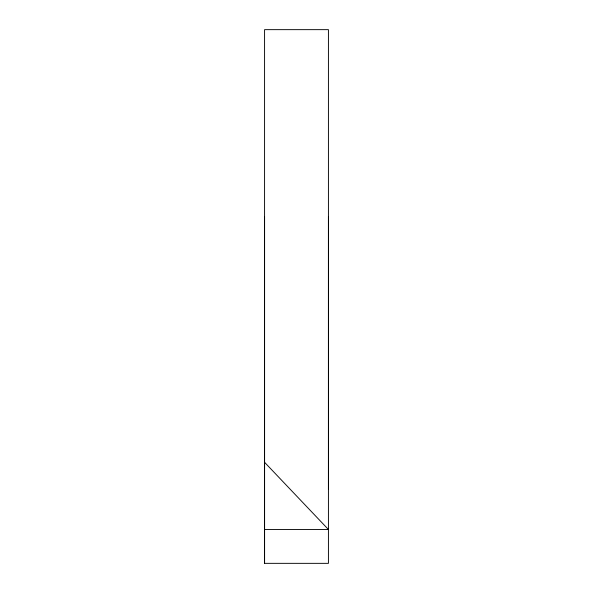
<?xml version="1.0" encoding="UTF-8"?>
<svg xmlns="http://www.w3.org/2000/svg" width="593" height="593" viewBox="0 0 593 593"><rect width="100%" height="100%" fill="white"/><g stroke="black" fill="none" stroke-linecap="round" stroke-linejoin="round"><path stroke-width="0.89" d="M264.574 563.343L264.574 29.65L328.426 29.65L328.426 563.35L264.574 563.343L264.574 216.771M328.426 489.277L328.426 216.779M264.574 529.482L328.426 529.482M264.574 462.303L328.426 529.49"/></g></svg>
